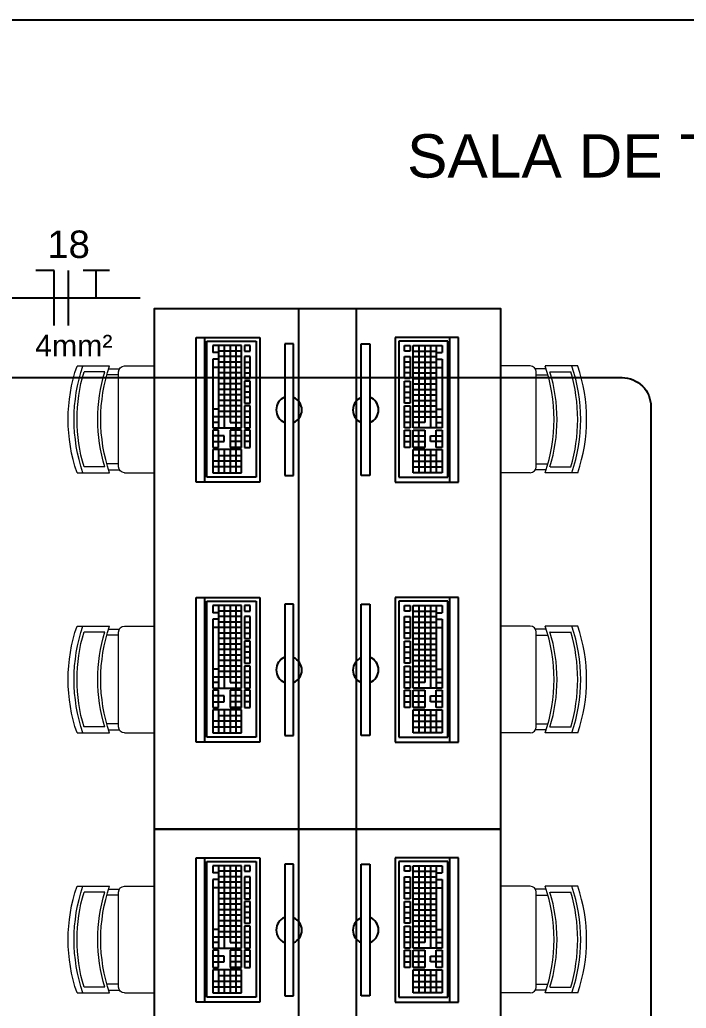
# Model space of a CAD drawing. Header units: millimetres. Extents: x 165 to 269, y 52 to 121.
# Drawn here: x 201.466 to 203.774, y 59.256 to 62.676 of the extents above; entities that cross this region are included whole.
import ezdxf
from ezdxf.enums import TextEntityAlignment as Align

# ---------------------------------------------------------------- set-up
doc = ezdxf.new("R2010")
doc.units = ezdxf.units.MM
for name, color, linetype in [('CONTAGEM', 30, 'Continuous'), ('ELETRODUTO_TETO', 2, 'Continuous'), ('FAM ARQUITETURA', 253, 'Continuous'), ('FIACAO', 1, 'Continuous'), ('INDICACAO_CIRCUITO_FIA', 10, 'Continuous'), ('LINHA DE CHAMADA', 1, 'Continuous')]:
    doc.layers.add(name, color=color, linetype=linetype)
doc.styles.add('ARIAL', font='arial.ttf')
doc.styles.add('Raag-arial', font='arial.ttf')
doc.styles.get("Standard").update_dxf_attribs({"font": 'arial.ttf'})

# ---------------------------------------------------------------- blocks, each defined once
blk = doc.blocks.new('vafres')
at = {"lineweight": 13, "ltscale": 0.2}
for p, q in [((2157.847, 914.6481), (2157.847, 914.5352)), ((2158.2163, 914.6481), (2158.2163, 914.5352)), ((2157.8675, 914.5521), (2157.8675, 914.6239)), ((2158.1958, 914.5521), (2158.1958, 914.6239)), ((2157.8778, 914.5044), (2157.8778, 914.5455)), ((2158.1856, 914.5044), (2158.1856, 914.5448)), ((2157.8573, 914.5386), (2157.8573, 914.5017)), ((2158.2061, 914.5386), (2158.2061, 914.5017)), ((2157.847, 914.4839), (2157.847, 914.3813)), ((2158.1958, 914.5044), (2157.8675, 914.5044)), ((2158.2163, 914.4839), (2158.2163, 914.3813))]:
    blk.add_line(p, q, dxfattribs=at)
for centre, radius, start, end in [((2158.0317, 914.1094), 0.5694, 71.0753, 108.9246), ((2158.0317, 914.0889), 0.5694, 71.0753, 108.9246), ((2158.0317, 914.0787), 0.5694, 73.2016, 106.7984), ((2158.0317, 914.0787), 0.5694, 73.2016, 106.7984), ((2158.0317, 913.9966), 0.5694, 71.0753, 108.9246), ((2158.0317, 914.0069), 0.5694, 73.2016, 106.7984), ((2157.8675, 914.4839), 0.0205, 90, 180), ((2158.1958, 914.4839), 0.0205, 360, 90)]:
    blk.add_arc(centre, radius, start, end, dxfattribs=at)
blk = doc.blocks.new('FAM ARQUITETURA')
at = {"layer": 'FAM ARQUITETURA'}
for p, q in [((11, -0.5), (15.93, -0.5)), ((12.43, -1.5), (12.43, -5.3)), ((12.63, -1.5), (12.63, -5.3)), ((12.0756, -2.0994), (12.0756, -1.5994)), ((12.0756, -1.5994), (12.1056, -1.5994)), ((12.1056, -2.0994), (12.1056, -1.5994)), ((12.1056, -1.5994), (12.2956, -1.5994)), ((12.2956, -1.5994), (12.2956, -2.0994)), ((12.9544, -1.5994), (12.7644, -1.5994)), ((12.7644, -1.5994), (12.7644, -2.0994)), ((12.9544, -2.0994), (12.9544, -1.5994)), ((12.9844, -1.5994), (12.9544, -1.5994)), ((12.9844, -2.0994), (12.9844, -1.5994)), ((12.1129, -1.6121), (12.2829, -1.6121)), ((12.1129, -2.0821), (12.1129, -1.6121)), ((12.1329, -1.6271), (12.1329, -1.6516)), ((12.2329, -1.6271), (12.1329, -1.6271)), ((12.1529, -1.6271), (12.1529, -1.9121)), ((12.1729, -1.6271), (12.1729, -1.9121)), ((12.1929, -1.6271), (12.1929, -1.8931)), ((12.2129, -1.6271), (12.2129, -1.9121)), ((12.2329, -1.9121), (12.2329, -1.6271)), ((12.2429, -1.6271), (12.2429, -1.6461)), ((12.2629, -1.6271), (12.2429, -1.6271)), ((12.2629, -1.6461), (12.2629, -1.6271)), ((12.2829, -1.6121), (12.2829, -2.0821)), ((12.4127, -1.6217), (12.3827, -1.6217)), ((12.3827, -1.6217), (12.3827, -2.0769)), ((12.4127, -2.0769), (12.4127, -1.6217)), ((12.6473, -2.0769), (12.6473, -1.6217)), ((12.6473, -1.6217), (12.6773, -1.6217)), ((12.6773, -1.6217), (12.6773, -2.0769)), ((12.7771, -1.6121), (12.7771, -2.0821)), ((12.9471, -1.6121), (12.7771, -1.6121)), ((12.7971, -1.6461), (12.7971, -1.6271)), ((12.7971, -1.6271), (12.8171, -1.6271)), ((12.8171, -1.6271), (12.8171, -1.6461)), ((12.8271, -1.9121), (12.8271, -1.6271)), ((12.8271, -1.6271), (12.9271, -1.6271)), ((12.8471, -1.6271), (12.8471, -1.9121)), ((12.8671, -1.6271), (12.8671, -1.8931)), ((12.8871, -1.6271), (12.8871, -1.9121)), ((12.9071, -1.6271), (12.9071, -1.9121)), ((12.9271, -1.6271), (12.9271, -1.6516)), ((12.9471, -2.0821), (12.9471, -1.6121)), ((12.1529, -1.6516), (12.1329, -1.6516)), ((12.1329, -1.6741), (12.1329, -1.9121)), ((12.1529, -1.6741), (12.1329, -1.6741)), ((12.2329, -1.6461), (12.1529, -1.6461)), ((12.2329, -1.6651), (12.1529, -1.6651)), ((12.2429, -1.6461), (12.2629, -1.6461)), ((12.2429, -1.6651), (12.2429, -1.7411)), ((12.2629, -1.6651), (12.2429, -1.6651)), ((12.2629, -1.7411), (12.2629, -1.6651)), ((12.8171, -1.6461), (12.7971, -1.6461)), ((12.7971, -1.7411), (12.7971, -1.6651)), ((12.7971, -1.6651), (12.8171, -1.6651)), ((12.8171, -1.6651), (12.8171, -1.7411)), ((12.8271, -1.6461), (12.9071, -1.6461)), ((12.8271, -1.6651), (12.9071, -1.6651)), ((12.9071, -1.6516), (12.9271, -1.6516)), ((12.9071, -1.6741), (12.9271, -1.6741)), ((12.9271, -1.6741), (12.9271, -1.9121)), ((12.2329, -1.7031), (12.1329, -1.7031)), ((12.2329, -1.6841), (12.1529, -1.6841)), ((12.2429, -1.6841), (12.2629, -1.6841)), ((12.2429, -1.7031), (12.2629, -1.7031)), ((12.8171, -1.6841), (12.7971, -1.6841)), ((12.8171, -1.7031), (12.7971, -1.7031)), ((12.8271, -1.6841), (12.9071, -1.6841)), ((12.8271, -1.7031), (12.9271, -1.7031)), ((12.2329, -1.7221), (12.1529, -1.7221)), ((12.2329, -1.7411), (12.1529, -1.7411)), ((12.2429, -1.7221), (12.2629, -1.7221)), ((12.2429, -1.7411), (12.2629, -1.7411)), ((12.8171, -1.7221), (12.7971, -1.7221)), ((12.8171, -1.7411), (12.7971, -1.7411)), ((12.8271, -1.7221), (12.9071, -1.7221)), ((12.8271, -1.7411), (12.9071, -1.7411)), ((12.2329, -1.7601), (12.1529, -1.7601)), ((12.2629, -1.7502), (12.2429, -1.7502)), ((12.2429, -1.7502), (12.2429, -1.8262)), ((12.2629, -1.7692), (12.2429, -1.7692)), ((12.2629, -1.8262), (12.2629, -1.7502)), ((12.7971, -1.8262), (12.7971, -1.7502)), ((12.7971, -1.7502), (12.8171, -1.7502)), ((12.7971, -1.7692), (12.8171, -1.7692)), ((12.8171, -1.7502), (12.8171, -1.8262)), ((12.8271, -1.7601), (12.9071, -1.7601)), ((12.2329, -1.7791), (12.1529, -1.7791)), ((12.2329, -1.7981), (12.1529, -1.7981)), ((12.2629, -1.7882), (12.2429, -1.7882)), ((12.2629, -1.8072), (12.2429, -1.8072)), ((12.7971, -1.7882), (12.8171, -1.7882)), ((12.7971, -1.8072), (12.8171, -1.8072)), ((12.8271, -1.7791), (12.9071, -1.7791)), ((12.8271, -1.7981), (12.9071, -1.7981)), ((12.2329, -1.8171), (12.1529, -1.8171)), ((12.2329, -1.8361), (12.1529, -1.8361)), ((12.2429, -1.8262), (12.2629, -1.8262)), ((12.2429, -1.8361), (12.2429, -1.9121)), ((12.2629, -1.8361), (12.2429, -1.8361)), ((12.2629, -1.9121), (12.2629, -1.8361)), ((12.8171, -1.8262), (12.7971, -1.8262)), ((12.7971, -1.9121), (12.7971, -1.8361)), ((12.7971, -1.8361), (12.8171, -1.8361)), ((12.8171, -1.8361), (12.8171, -1.9121)), ((12.8271, -1.8171), (12.9071, -1.8171)), ((12.8271, -1.8361), (12.9071, -1.8361)), ((12.1529, -1.8471), (12.1329, -1.8471)), ((12.2329, -1.8741), (12.1329, -1.8741)), ((12.2329, -1.8551), (12.1529, -1.8551)), ((12.2629, -1.8551), (12.2429, -1.8551)), ((12.2429, -1.8741), (12.2629, -1.8741)), ((12.7971, -1.8551), (12.8171, -1.8551)), ((12.8171, -1.8741), (12.7971, -1.8741)), ((12.8271, -1.8551), (12.9071, -1.8551)), ((12.8271, -1.8741), (12.9271, -1.8741)), ((12.9071, -1.8471), (12.9271, -1.8471)), ((12.1529, -1.8931), (12.1329, -1.8931)), ((12.1329, -1.9121), (12.2329, -1.9121)), ((12.1929, -1.8931), (12.2329, -1.8931)), ((12.2429, -1.8931), (12.2629, -1.8931)), ((12.2429, -1.9121), (12.2629, -1.9121)), ((12.8171, -1.8931), (12.7971, -1.8931)), ((12.8171, -1.9121), (12.7971, -1.9121)), ((12.8671, -1.8931), (12.8271, -1.8931)), ((12.9271, -1.9121), (12.8271, -1.9121)), ((12.9071, -1.8931), (12.9271, -1.8931)), ((12.1329, -1.9196), (12.1329, -1.9796)), ((12.1529, -1.9196), (12.1329, -1.9196)), ((12.1729, -1.9396), (12.1329, -1.9396)), ((12.1529, -1.9796), (12.1529, -1.9196)), ((12.1729, -1.9596), (12.1729, -1.9396)), ((12.1929, -1.9196), (12.1929, -1.9796)), ((12.2329, -1.9196), (12.1929, -1.9196)), ((12.2329, -1.9396), (12.1929, -1.9396)), ((12.2129, -1.9796), (12.2129, -1.9196)), ((12.2329, -1.9796), (12.2329, -1.9196)), ((12.2629, -1.9196), (12.2429, -1.9196)), ((12.2429, -1.9196), (12.2429, -1.9796)), ((12.2629, -1.9396), (12.2429, -1.9396)), ((12.2629, -1.9796), (12.2629, -1.9196)), ((12.7971, -1.9796), (12.7971, -1.9196)), ((12.7971, -1.9196), (12.8171, -1.9196)), ((12.7971, -1.9396), (12.8171, -1.9396)), ((12.8171, -1.9196), (12.8171, -1.9796)), ((12.8271, -1.9796), (12.8271, -1.9196)), ((12.8271, -1.9196), (12.8671, -1.9196)), ((12.8271, -1.9396), (12.8671, -1.9396)), ((12.8471, -1.9796), (12.8471, -1.9196)), ((12.8671, -1.9196), (12.8671, -1.9796)), ((12.8871, -1.9596), (12.8871, -1.9396)), ((12.8871, -1.9396), (12.9271, -1.9396)), ((12.9071, -1.9196), (12.9271, -1.9196)), ((12.9071, -1.9796), (12.9071, -1.9196)), ((12.9271, -1.9196), (12.9271, -1.9796)), ((12.1329, -1.9596), (12.1729, -1.9596)), ((12.1329, -1.9796), (12.1529, -1.9796)), ((12.2329, -1.9596), (12.1929, -1.9596)), ((12.2329, -1.9796), (12.1929, -1.9796)), ((12.1929, -1.9796), (12.2329, -1.9796)), ((12.2629, -1.9596), (12.2429, -1.9596)), ((12.2429, -1.9796), (12.2629, -1.9796)), ((12.7971, -1.9596), (12.8171, -1.9596)), ((12.8171, -1.9796), (12.7971, -1.9796)), ((12.8271, -1.9596), (12.8671, -1.9596)), ((12.8271, -1.9796), (12.8671, -1.9796)), ((12.8671, -1.9796), (12.8271, -1.9796)), ((12.9271, -1.9596), (12.8871, -1.9596)), ((12.9271, -1.9796), (12.9071, -1.9796)), ((12.1329, -1.9871), (12.1329, -2.0671)), ((12.2329, -1.9871), (12.1329, -1.9871)), ((12.1529, -1.9871), (12.1529, -2.0671)), ((12.1529, -2.0071), (12.2329, -2.0071)), ((12.1729, -1.9871), (12.1729, -2.0671)), ((12.1929, -1.9871), (12.1929, -2.0671)), ((12.2129, -1.9871), (12.2129, -2.0671)), ((12.2329, -2.0671), (12.2329, -1.9871)), ((12.8271, -2.0671), (12.8271, -1.9871)), ((12.8271, -1.9871), (12.9271, -1.9871)), ((12.9071, -2.0071), (12.8271, -2.0071)), ((12.8471, -1.9871), (12.8471, -2.0671)), ((12.8671, -1.9871), (12.8671, -2.0671)), ((12.8871, -1.9871), (12.8871, -2.0671)), ((12.9071, -1.9871), (12.9071, -2.0671)), ((12.9271, -1.9871), (12.9271, -2.0671)), ((12.2329, -2.0271), (12.1329, -2.0271)), ((12.2329, -2.0471), (12.1329, -2.0471)), ((12.8271, -2.0271), (12.9271, -2.0271)), ((12.8271, -2.0471), (12.9271, -2.0471)), ((12.2829, -2.0821), (12.1129, -2.0821)), ((12.1329, -2.0671), (12.2329, -2.0671)), ((12.3827, -2.0769), (12.4127, -2.0769)), ((12.6773, -2.0769), (12.6473, -2.0769)), ((12.7771, -2.0821), (12.9471, -2.0821)), ((12.9271, -2.0671), (12.8271, -2.0671)), ((12.1056, -2.0994), (12.0756, -2.0994)), ((12.2956, -2.0994), (12.1056, -2.0994)), ((12.7644, -2.0994), (12.9544, -2.0994)), ((12.9544, -2.0994), (12.9844, -2.0994)), ((12.0756, -2.9994), (12.0756, -2.4994)), ((12.0756, -2.4994), (12.1056, -2.4994)), ((12.1056, -2.4994), (12.2956, -2.4994)), ((12.1056, -2.9994), (12.1056, -2.4994)), ((12.1129, -2.5121), (12.2829, -2.5121)), ((12.1129, -2.9821), (12.1129, -2.5121)), ((12.2329, -2.5271), (12.1329, -2.5271)), ((12.1329, -2.5271), (12.1329, -2.5516)), ((12.1529, -2.5271), (12.1529, -2.8121)), ((12.1729, -2.5271), (12.1729, -2.8121)), ((12.1929, -2.5271), (12.1929, -2.7931)), ((12.2129, -2.5271), (12.2129, -2.8121)), ((12.2329, -2.8121), (12.2329, -2.5271)), ((12.2429, -2.5271), (12.2429, -2.5461)), ((12.2629, -2.5271), (12.2429, -2.5271)), ((12.2629, -2.5461), (12.2629, -2.5271)), ((12.2829, -2.5121), (12.2829, -2.9821)), ((12.2956, -2.4994), (12.2956, -2.9994)), ((12.4127, -2.5217), (12.3827, -2.5217)), ((12.3827, -2.5217), (12.3827, -2.9769)), ((12.4127, -2.9769), (12.4127, -2.5217)), ((12.6473, -2.9769), (12.6473, -2.5217)), ((12.6473, -2.5217), (12.6773, -2.5217)), ((12.6773, -2.5217), (12.6773, -2.9769)), ((12.9544, -2.4994), (12.7644, -2.4994)), ((12.7644, -2.4994), (12.7644, -2.9994)), ((12.9471, -2.5121), (12.7771, -2.5121)), ((12.7771, -2.5121), (12.7771, -2.9821)), ((12.7971, -2.5461), (12.7971, -2.5271)), ((12.7971, -2.5271), (12.8171, -2.5271)), ((12.8171, -2.5271), (12.8171, -2.5461)), ((12.8271, -2.8121), (12.8271, -2.5271)), ((12.8271, -2.5271), (12.9271, -2.5271)), ((12.8471, -2.5271), (12.8471, -2.8121)), ((12.8671, -2.5271), (12.8671, -2.7931)), ((12.8871, -2.5271), (12.8871, -2.8121)), ((12.9071, -2.5271), (12.9071, -2.8121)), ((12.9271, -2.5271), (12.9271, -2.5516)), ((12.9471, -2.9821), (12.9471, -2.5121)), ((12.9544, -2.9994), (12.9544, -2.4994)), ((12.9844, -2.4994), (12.9544, -2.4994)), ((12.9844, -2.9994), (12.9844, -2.4994)), ((12.1529, -2.5516), (12.1329, -2.5516)), ((12.2329, -2.5461), (12.1529, -2.5461)), ((12.2429, -2.5461), (12.2629, -2.5461)), ((12.8171, -2.5461), (12.7971, -2.5461)), ((12.8271, -2.5461), (12.9071, -2.5461)), ((12.9071, -2.5516), (12.9271, -2.5516)), ((12.1529, -2.5741), (12.1329, -2.5741)), ((12.1329, -2.5741), (12.1329, -2.8121)), ((12.2329, -2.5651), (12.1529, -2.5651)), ((12.2329, -2.5841), (12.1529, -2.5841)), ((12.2429, -2.5651), (12.2429, -2.6411)), ((12.2629, -2.5651), (12.2429, -2.5651)), ((12.2429, -2.5841), (12.2629, -2.5841)), ((12.2629, -2.6411), (12.2629, -2.5651)), ((12.7971, -2.6411), (12.7971, -2.5651)), ((12.7971, -2.5651), (12.8171, -2.5651)), ((12.8171, -2.5841), (12.7971, -2.5841)), ((12.8171, -2.5651), (12.8171, -2.6411)), ((12.8271, -2.5651), (12.9071, -2.5651)), ((12.8271, -2.5841), (12.9071, -2.5841)), ((12.9071, -2.5741), (12.9271, -2.5741)), ((12.9271, -2.5741), (12.9271, -2.8121)), ((12.2329, -2.6031), (12.1329, -2.6031)), ((12.2329, -2.6221), (12.1529, -2.6221)), ((12.2429, -2.6031), (12.2629, -2.6031)), ((12.2429, -2.6221), (12.2629, -2.6221)), ((12.8171, -2.6031), (12.7971, -2.6031)), ((12.8171, -2.6221), (12.7971, -2.6221)), ((12.8271, -2.6031), (12.9271, -2.6031)), ((12.8271, -2.6221), (12.9071, -2.6221)), ((12.2329, -2.6411), (12.1529, -2.6411)), ((12.2329, -2.6601), (12.1529, -2.6601)), ((12.2429, -2.6411), (12.2629, -2.6411)), ((12.2429, -2.6502), (12.2429, -2.7262)), ((12.2629, -2.6502), (12.2429, -2.6502)), ((12.2629, -2.7262), (12.2629, -2.6502)), ((12.8171, -2.6411), (12.7971, -2.6411)), ((12.7971, -2.6502), (12.8171, -2.6502)), ((12.7971, -2.7262), (12.7971, -2.6502)), ((12.8171, -2.6502), (12.8171, -2.7262)), ((12.8271, -2.6411), (12.9071, -2.6411)), ((12.8271, -2.6601), (12.9071, -2.6601)), ((12.2329, -2.6791), (12.1529, -2.6791)), ((12.2329, -2.6981), (12.1529, -2.6981)), ((12.2629, -2.6692), (12.2429, -2.6692)), ((12.2629, -2.6882), (12.2429, -2.6882)), ((12.7971, -2.6692), (12.8171, -2.6692)), ((12.7971, -2.6882), (12.8171, -2.6882)), ((12.8271, -2.6791), (12.9071, -2.6791)), ((12.8271, -2.6981), (12.9071, -2.6981)), ((12.2329, -2.7171), (12.1529, -2.7171)), ((12.2629, -2.7072), (12.2429, -2.7072)), ((12.2429, -2.7262), (12.2629, -2.7262)), ((12.7971, -2.7072), (12.8171, -2.7072)), ((12.8171, -2.7262), (12.7971, -2.7262)), ((12.8271, -2.7171), (12.9071, -2.7171)), ((12.1529, -2.7471), (12.1329, -2.7471)), ((12.2329, -2.7361), (12.1529, -2.7361)), ((12.2329, -2.7551), (12.1529, -2.7551)), ((12.2429, -2.7361), (12.2429, -2.8121)), ((12.2629, -2.7361), (12.2429, -2.7361)), ((12.2629, -2.7551), (12.2429, -2.7551)), ((12.2629, -2.8121), (12.2629, -2.7361)), ((12.7971, -2.7361), (12.8171, -2.7361)), ((12.7971, -2.8121), (12.7971, -2.7361)), ((12.7971, -2.7551), (12.8171, -2.7551)), ((12.8171, -2.7361), (12.8171, -2.8121)), ((12.8271, -2.7361), (12.9071, -2.7361)), ((12.8271, -2.7551), (12.9071, -2.7551)), ((12.9071, -2.7471), (12.9271, -2.7471)), ((12.2329, -2.7741), (12.1329, -2.7741)), ((12.1529, -2.7931), (12.1329, -2.7931)), ((12.1929, -2.7931), (12.2329, -2.7931)), ((12.2429, -2.7741), (12.2629, -2.7741)), ((12.2429, -2.7931), (12.2629, -2.7931)), ((12.8171, -2.7741), (12.7971, -2.7741)), ((12.8171, -2.7931), (12.7971, -2.7931)), ((12.8271, -2.7741), (12.9271, -2.7741)), ((12.8671, -2.7931), (12.8271, -2.7931)), ((12.9071, -2.7931), (12.9271, -2.7931)), ((12.1329, -2.8121), (12.2329, -2.8121)), ((12.1529, -2.8196), (12.1329, -2.8196)), ((12.1329, -2.8196), (12.1329, -2.8796)), ((12.1529, -2.8796), (12.1529, -2.8196)), ((12.2329, -2.8196), (12.1929, -2.8196)), ((12.1929, -2.8196), (12.1929, -2.8796)), ((12.2129, -2.8796), (12.2129, -2.8196)), ((12.2329, -2.8796), (12.2329, -2.8196)), ((12.2429, -2.8121), (12.2629, -2.8121)), ((12.2629, -2.8196), (12.2429, -2.8196)), ((12.2429, -2.8196), (12.2429, -2.8796)), ((12.2629, -2.8796), (12.2629, -2.8196)), ((12.8171, -2.8121), (12.7971, -2.8121)), ((12.7971, -2.8796), (12.7971, -2.8196)), ((12.7971, -2.8196), (12.8171, -2.8196)), ((12.8171, -2.8196), (12.8171, -2.8796)), ((12.9271, -2.8121), (12.8271, -2.8121)), ((12.8271, -2.8796), (12.8271, -2.8196)), ((12.8271, -2.8196), (12.8671, -2.8196)), ((12.8471, -2.8796), (12.8471, -2.8196)), ((12.8671, -2.8196), (12.8671, -2.8796)), ((12.9071, -2.8796), (12.9071, -2.8196)), ((12.9071, -2.8196), (12.9271, -2.8196)), ((12.9271, -2.8196), (12.9271, -2.8796)), ((12.1729, -2.8396), (12.1329, -2.8396)), ((12.1329, -2.8596), (12.1729, -2.8596)), ((12.1729, -2.8596), (12.1729, -2.8396)), ((12.2329, -2.8396), (12.1929, -2.8396)), ((12.2329, -2.8596), (12.1929, -2.8596)), ((12.2629, -2.8396), (12.2429, -2.8396)), ((12.2629, -2.8596), (12.2429, -2.8596)), ((12.7971, -2.8396), (12.8171, -2.8396)), ((12.7971, -2.8596), (12.8171, -2.8596)), ((12.8271, -2.8396), (12.8671, -2.8396)), ((12.8271, -2.8596), (12.8671, -2.8596)), ((12.8871, -2.8596), (12.8871, -2.8396)), ((12.8871, -2.8396), (12.9271, -2.8396)), ((12.9271, -2.8596), (12.8871, -2.8596)), ((12.1329, -2.8796), (12.1529, -2.8796)), ((12.1329, -2.8871), (12.1329, -2.9671)), ((12.2329, -2.8871), (12.1329, -2.8871)), ((12.1529, -2.8871), (12.1529, -2.9671)), ((12.1729, -2.8871), (12.1729, -2.9671)), ((12.1929, -2.8796), (12.2329, -2.8796)), ((12.2329, -2.8796), (12.1929, -2.8796)), ((12.1929, -2.8871), (12.1929, -2.9671)), ((12.2129, -2.8871), (12.2129, -2.9671)), ((12.2329, -2.9671), (12.2329, -2.8871)), ((12.2429, -2.8796), (12.2629, -2.8796)), ((12.8171, -2.8796), (12.7971, -2.8796)), ((12.8671, -2.8796), (12.8271, -2.8796)), ((12.8271, -2.8796), (12.8671, -2.8796)), ((12.8271, -2.9671), (12.8271, -2.8871)), ((12.8271, -2.8871), (12.9271, -2.8871)), ((12.8471, -2.8871), (12.8471, -2.9671)), ((12.8671, -2.8871), (12.8671, -2.9671)), ((12.8871, -2.8871), (12.8871, -2.9671)), ((12.9271, -2.8796), (12.9071, -2.8796)), ((12.9071, -2.8871), (12.9071, -2.9671)), ((12.9271, -2.8871), (12.9271, -2.9671)), ((12.2329, -2.9271), (12.1329, -2.9271)), ((12.1529, -2.9071), (12.2329, -2.9071)), ((12.9071, -2.9071), (12.8271, -2.9071)), ((12.8271, -2.9271), (12.9271, -2.9271)), ((12.2329, -2.9471), (12.1329, -2.9471)), ((12.1329, -2.9671), (12.2329, -2.9671)), ((12.8271, -2.9471), (12.9271, -2.9471)), ((12.9271, -2.9671), (12.8271, -2.9671)), ((12.1056, -2.9994), (12.0756, -2.9994)), ((12.2956, -2.9994), (12.1056, -2.9994)), ((12.2829, -2.9821), (12.1129, -2.9821)), ((12.3827, -2.9769), (12.4127, -2.9769)), ((12.6773, -2.9769), (12.6473, -2.9769)), ((12.7644, -2.9994), (12.9544, -2.9994)), ((12.7771, -2.9821), (12.9471, -2.9821)), ((12.9544, -2.9994), (12.9844, -2.9994)), ((12.0756, -3.8994), (12.0756, -3.3994)), ((12.0756, -3.3994), (12.1056, -3.3994)), ((12.1056, -3.8994), (12.1056, -3.3994)), ((12.1056, -3.3994), (12.2956, -3.3994)), ((12.1129, -3.4121), (12.2829, -3.4121)), ((12.1129, -3.8821), (12.1129, -3.4121)), ((12.2829, -3.4121), (12.2829, -3.8821)), ((12.2956, -3.3994), (12.2956, -3.8994)), ((12.7644, -3.3994), (12.7644, -3.8994)), ((12.9544, -3.3994), (12.7644, -3.3994)), ((12.7771, -3.4121), (12.7771, -3.8821)), ((12.9471, -3.4121), (12.7771, -3.4121)), ((12.9471, -3.8821), (12.9471, -3.4121)), ((12.9544, -3.8994), (12.9544, -3.3994)), ((12.9844, -3.3994), (12.9544, -3.3994)), ((12.9844, -3.8994), (12.9844, -3.3994)), ((12.2329, -3.4271), (12.1329, -3.4271)), ((12.1329, -3.4271), (12.1329, -3.4516)), ((12.1529, -3.4516), (12.1329, -3.4516)), ((12.1529, -3.4271), (12.1529, -3.7121)), ((12.2329, -3.4461), (12.1529, -3.4461)), ((12.1729, -3.4271), (12.1729, -3.7121)), ((12.1929, -3.4271), (12.1929, -3.6931)), ((12.2129, -3.4271), (12.2129, -3.7121)), ((12.2329, -3.7121), (12.2329, -3.4271)), ((12.2629, -3.4271), (12.2429, -3.4271)), ((12.2429, -3.4271), (12.2429, -3.4461)), ((12.2429, -3.4461), (12.2629, -3.4461)), ((12.2629, -3.4461), (12.2629, -3.4271)), ((12.3827, -3.4217), (12.3827, -3.8769)), ((12.4127, -3.4217), (12.3827, -3.4217)), ((12.4127, -3.8769), (12.4127, -3.4217)), ((12.6473, -3.8769), (12.6473, -3.4217)), ((12.6473, -3.4217), (12.6773, -3.4217)), ((12.6773, -3.4217), (12.6773, -3.8769)), ((12.7971, -3.4271), (12.8171, -3.4271)), ((12.7971, -3.4461), (12.7971, -3.4271)), ((12.8171, -3.4461), (12.7971, -3.4461)), ((12.8171, -3.4271), (12.8171, -3.4461)), ((12.8271, -3.7121), (12.8271, -3.4271)), ((12.8271, -3.4271), (12.9271, -3.4271)), ((12.8271, -3.4461), (12.9071, -3.4461)), ((12.8471, -3.4271), (12.8471, -3.7121)), ((12.8671, -3.4271), (12.8671, -3.6931)), ((12.8871, -3.4271), (12.8871, -3.7121)), ((12.9071, -3.4271), (12.9071, -3.7121)), ((12.9071, -3.4516), (12.9271, -3.4516)), ((12.9271, -3.4271), (12.9271, -3.4516)), ((12.1529, -3.4741), (12.1329, -3.4741)), ((12.1329, -3.4741), (12.1329, -3.7121)), ((12.2329, -3.4651), (12.1529, -3.4651)), ((12.2329, -3.4841), (12.1529, -3.4841)), ((12.2429, -3.4651), (12.2429, -3.5411)), ((12.2629, -3.4651), (12.2429, -3.4651)), ((12.2429, -3.4841), (12.2629, -3.4841)), ((12.2629, -3.5411), (12.2629, -3.4651)), ((12.7971, -3.5411), (12.7971, -3.4651)), ((12.7971, -3.4651), (12.8171, -3.4651)), ((12.8171, -3.4841), (12.7971, -3.4841)), ((12.8171, -3.4651), (12.8171, -3.5411)), ((12.8271, -3.4651), (12.9071, -3.4651)), ((12.8271, -3.4841), (12.9071, -3.4841)), ((12.9071, -3.4741), (12.9271, -3.4741)), ((12.9271, -3.4741), (12.9271, -3.7121)), ((12.2329, -3.5031), (12.1329, -3.5031)), ((12.2329, -3.5221), (12.1529, -3.5221)), ((12.2429, -3.5031), (12.2629, -3.5031)), ((12.2429, -3.5221), (12.2629, -3.5221)), ((12.8171, -3.5031), (12.7971, -3.5031)), ((12.8171, -3.5221), (12.7971, -3.5221)), ((12.8271, -3.5031), (12.9271, -3.5031)), ((12.8271, -3.5221), (12.9071, -3.5221)), ((12.2329, -3.5411), (12.1529, -3.5411)), ((12.2429, -3.5411), (12.2629, -3.5411)), ((12.2629, -3.5502), (12.2429, -3.5502)), ((12.2429, -3.5502), (12.2429, -3.6262)), ((12.2629, -3.6262), (12.2629, -3.5502)), ((12.8171, -3.5411), (12.7971, -3.5411)), ((12.7971, -3.6262), (12.7971, -3.5502)), ((12.7971, -3.5502), (12.8171, -3.5502)), ((12.8171, -3.5502), (12.8171, -3.6262)), ((12.8271, -3.5411), (12.9071, -3.5411)), ((12.2329, -3.5601), (12.1529, -3.5601)), ((12.2329, -3.5791), (12.1529, -3.5791)), ((12.2629, -3.5692), (12.2429, -3.5692)), ((12.2629, -3.5882), (12.2429, -3.5882)), ((12.7971, -3.5692), (12.8171, -3.5692)), ((12.7971, -3.5882), (12.8171, -3.5882)), ((12.8271, -3.5601), (12.9071, -3.5601)), ((12.8271, -3.5791), (12.9071, -3.5791)), ((12.2329, -3.5981), (12.1529, -3.5981)), ((12.2329, -3.6171), (12.1529, -3.6171)), ((12.2629, -3.6072), (12.2429, -3.6072)), ((12.7971, -3.6072), (12.8171, -3.6072)), ((12.8271, -3.5981), (12.9071, -3.5981)), ((12.8271, -3.6171), (12.9071, -3.6171)), ((12.1529, -3.6471), (12.1329, -3.6471)), ((12.2329, -3.6361), (12.1529, -3.6361)), ((12.2329, -3.6551), (12.1529, -3.6551)), ((12.2429, -3.6262), (12.2629, -3.6262)), ((12.2629, -3.6361), (12.2429, -3.6361)), ((12.2429, -3.6361), (12.2429, -3.7121)), ((12.2629, -3.6551), (12.2429, -3.6551)), ((12.2629, -3.7121), (12.2629, -3.6361)), ((12.8171, -3.6262), (12.7971, -3.6262)), ((12.7971, -3.7121), (12.7971, -3.6361)), ((12.7971, -3.6361), (12.8171, -3.6361)), ((12.7971, -3.6551), (12.8171, -3.6551)), ((12.8171, -3.6361), (12.8171, -3.7121)), ((12.8271, -3.6361), (12.9071, -3.6361)), ((12.8271, -3.6551), (12.9071, -3.6551)), ((12.9071, -3.6471), (12.9271, -3.6471)), ((12.2329, -3.6741), (12.1329, -3.6741)), ((12.1529, -3.6931), (12.1329, -3.6931)), ((12.1929, -3.6931), (12.2329, -3.6931)), ((12.2429, -3.6741), (12.2629, -3.6741)), ((12.2429, -3.6931), (12.2629, -3.6931)), ((12.8171, -3.6741), (12.7971, -3.6741)), ((12.8171, -3.6931), (12.7971, -3.6931)), ((12.8271, -3.6741), (12.9271, -3.6741)), ((12.8671, -3.6931), (12.8271, -3.6931)), ((12.9071, -3.6931), (12.9271, -3.6931)), ((12.1329, -3.7121), (12.2329, -3.7121)), ((12.1529, -3.7196), (12.1329, -3.7196)), ((12.1329, -3.7196), (12.1329, -3.7796)), ((12.1529, -3.7796), (12.1529, -3.7196)), ((12.1929, -3.7196), (12.1929, -3.7796)), ((12.2329, -3.7196), (12.1929, -3.7196)), ((12.2129, -3.7796), (12.2129, -3.7196)), ((12.2329, -3.7796), (12.2329, -3.7196)), ((12.2429, -3.7121), (12.2629, -3.7121)), ((12.2429, -3.7196), (12.2429, -3.7796)), ((12.2629, -3.7196), (12.2429, -3.7196)), ((12.2629, -3.7796), (12.2629, -3.7196)), ((12.8171, -3.7121), (12.7971, -3.7121)), ((12.7971, -3.7796), (12.7971, -3.7196)), ((12.7971, -3.7196), (12.8171, -3.7196)), ((12.8171, -3.7196), (12.8171, -3.7796)), ((12.9271, -3.7121), (12.8271, -3.7121)), ((12.8271, -3.7796), (12.8271, -3.7196)), ((12.8271, -3.7196), (12.8671, -3.7196)), ((12.8471, -3.7796), (12.8471, -3.7196)), ((12.8671, -3.7196), (12.8671, -3.7796)), ((12.9071, -3.7796), (12.9071, -3.7196)), ((12.9071, -3.7196), (12.9271, -3.7196)), ((12.9271, -3.7196), (12.9271, -3.7796)), ((12.1729, -3.7396), (12.1329, -3.7396)), ((12.1329, -3.7596), (12.1729, -3.7596)), ((12.1729, -3.7596), (12.1729, -3.7396)), ((12.2329, -3.7396), (12.1929, -3.7396)), ((12.2329, -3.7596), (12.1929, -3.7596)), ((12.2629, -3.7396), (12.2429, -3.7396)), ((12.2629, -3.7596), (12.2429, -3.7596)), ((12.7971, -3.7396), (12.8171, -3.7396)), ((12.7971, -3.7596), (12.8171, -3.7596)), ((12.8271, -3.7396), (12.8671, -3.7396)), ((12.8271, -3.7596), (12.8671, -3.7596)), ((12.8871, -3.7596), (12.8871, -3.7396)), ((12.8871, -3.7396), (12.9271, -3.7396)), ((12.9271, -3.7596), (12.8871, -3.7596)), ((12.1329, -3.7796), (12.1529, -3.7796)), ((12.2329, -3.7871), (12.1329, -3.7871)), ((12.1329, -3.7871), (12.1329, -3.8671)), ((12.1529, -3.7871), (12.1529, -3.8671)), ((12.1729, -3.7871), (12.1729, -3.8671)), ((12.1929, -3.7796), (12.2329, -3.7796)), ((12.2329, -3.7796), (12.1929, -3.7796)), ((12.1929, -3.7871), (12.1929, -3.8671)), ((12.2129, -3.7871), (12.2129, -3.8671)), ((12.2329, -3.8671), (12.2329, -3.7871)), ((12.2429, -3.7796), (12.2629, -3.7796)), ((12.8171, -3.7796), (12.7971, -3.7796)), ((12.8671, -3.7796), (12.8271, -3.7796)), ((12.8271, -3.7796), (12.8671, -3.7796)), ((12.8271, -3.8671), (12.8271, -3.7871)), ((12.8271, -3.7871), (12.9271, -3.7871)), ((12.8471, -3.7871), (12.8471, -3.8671)), ((12.8671, -3.7871), (12.8671, -3.8671)), ((12.8871, -3.7871), (12.8871, -3.8671)), ((12.9271, -3.7796), (12.9071, -3.7796)), ((12.9071, -3.7871), (12.9071, -3.8671)), ((12.9271, -3.7871), (12.9271, -3.8671)), ((12.2329, -3.8271), (12.1329, -3.8271)), ((12.1529, -3.8071), (12.2329, -3.8071)), ((12.9071, -3.8071), (12.8271, -3.8071)), ((12.8271, -3.8271), (12.9271, -3.8271)), ((12.2329, -3.8471), (12.1329, -3.8471)), ((12.8271, -3.8471), (12.9271, -3.8471)), ((12.2829, -3.8821), (12.1129, -3.8821)), ((12.1329, -3.8671), (12.2329, -3.8671)), ((12.3827, -3.8769), (12.4127, -3.8769)), ((12.6773, -3.8769), (12.6473, -3.8769)), ((12.7771, -3.8821), (12.9471, -3.8821)), ((12.9271, -3.8671), (12.8271, -3.8671)), ((12.1056, -3.8994), (12.0756, -3.8994)), ((12.2956, -3.8994), (12.1056, -3.8994)), ((12.7644, -3.8994), (12.9544, -3.8994)), ((12.9544, -3.8994), (12.9844, -3.8994))]:
    blk.add_line(p, q, dxfattribs=at)
for points in [[(11.93, -3.3), (13.13, -3.3), (13.13, -1.5), (11.93, -1.5)], [(11.93, -5.3), (13.13, -5.3), (13.13, -3.3), (11.93, -3.3)]]:
    blk.add_lwpolyline(points, close=True, dxfattribs=at)
for centre, radius, start, end in [((12.3995, -1.8494), 0.0468, 110.9733, 249.0267), ((12.3956, -1.8502), 0.0462, 291.7976, 68.2024), ((12.6644, -1.8502), 0.0462, 111.7976, 248.2024), ((12.6605, -1.8494), 0.0468, 290.9733, 69.0267), ((12.3995, -2.7494), 0.0468, 110.9733, 249.0267), ((12.3956, -2.7502), 0.0462, 291.7976, 68.2024), ((12.6644, -2.7502), 0.0462, 111.7976, 248.2024), ((12.6605, -2.7494), 0.0468, 290.9733, 69.0267), ((12.3995, -3.6494), 0.0468, 110.9733, 249.0267), ((12.3956, -3.6502), 0.0462, 291.7976, 68.2024), ((12.6644, -3.6502), 0.0462, 111.7976, 248.2024), ((12.6605, -3.6494), 0.0468, 290.9733, 69.0267)]:
    blk.add_arc(centre, radius, start, end, dxfattribs=at)
at = {"layer": 'FAM ARQUITETURA', "xscale": -1, "rotation": 90}
for p in [(926.3113, 2156.1491), (926.3113, 2155.2491), (926.3113, 2154.3491)]:
    blk.add_blockref('vafres', p, dxfattribs=at)
at = {"layer": 'FAM ARQUITETURA', "rotation": 270}
for p in [(-901.2513, 2156.1491), (-901.2513, 2155.2491), (-901.2513, 2154.3491)]:
    blk.add_blockref('vafres', p, dxfattribs=at)
blk = doc.blocks.new('*U36', base_point=(608.6702, 153.2931))
for p, q in [((608.6702, 153.4831), (608.5435, 153.4831)), ((608.6702, 153.1031), (608.6702, 153.4831))]:
    blk.add_line(p, q)
blk = doc.blocks.new('*U37', base_point=(635.9723, 148.7459))
at = {"linetype": 'Continuous'}
for p, q in [((636.0637, 148.9359), (635.8808, 148.9359)), ((635.9723, 148.7459), (635.9723, 148.9359))]:
    blk.add_line(p, q, dxfattribs=at)
blk = doc.blocks.new('*U38', base_point=(576.8177, 148.7459))
blk.add_line((576.8177, 148.5559), (576.8177, 148.9359))
blk = doc.blocks.new('NFT')
at = {"layer": 'FIACAO', "xscale": 0.5, "yscale": 0.5, "zscale": 0.5}
for name, p in [('*U36', (-0.05, 0)), ('*U38', (0, 0)), ('*U37', (0.0957, 0))]:
    blk.add_blockref(name, p, dxfattribs=at)
at = {"layer": 'CONTAGEM', "color": 1, "style": 'ARIAL'}
blk.add_attdef('SEÇÃO', text='', height=0.075, dxfattribs=at).set_placement((0.0181, -0.127), align=Align.TOP_CENTER)
at = {"layer": 'INDICACAO_CIRCUITO_FIA', "style": 'Raag-arial'}
blk.add_attdef('CIRCUITO', text='', height=0.095, dxfattribs=at).set_placement((0, 0.2338), align=Align.TOP_CENTER)

msp = doc.modelspace()

# ---------------------------------------------------------------- linework, layer by layer
at = {"layer": 'ELETRODUTO_TETO'}
msp.add_lwpolyline([(192.016, 61.7229), (192.3015, 61.4374), (203.5515, 61.4374, -0.414214), (203.6515, 61.3374), (203.6515, 58.4928)], format="xyb", dxfattribs=at)
at = {"layer": 'LINHA DE CHAMADA'}
msp.add_lwpolyline([(201.8833, 61.7125), (201.0702, 61.7125), (200.7603, 61.4374)], dxfattribs=at)

# ---------------------------------------------------------------- block references
at = {"layer": 'FAM ARQUITETURA'}
msp.add_blockref('FAM ARQUITETURA', (190.0015, 63.1755), dxfattribs=at)
at = {"layer": 'LINHA DE CHAMADA'}
msp.add_blockref('NFT', (201.6354, 61.7125), dxfattribs=at).add_auto_attribs({'CIRCUITO': '18', 'SEÇÃO': '4mm²'})

# ---------------------------------------------------------------- texts
at = {"layer": 'FAM ARQUITETURA', "insert": (202.5745, 62.2795), "char_height": 0.15, "attachment_point": 1}
msp.add_mtext_dynamic_manual_height_columns('    SALA DE TÉCNICOS  ', width=2.27425, gutter_width=12.5, heights=[0], dxfattribs=at)

doc.saveas('drawing.dxf')
